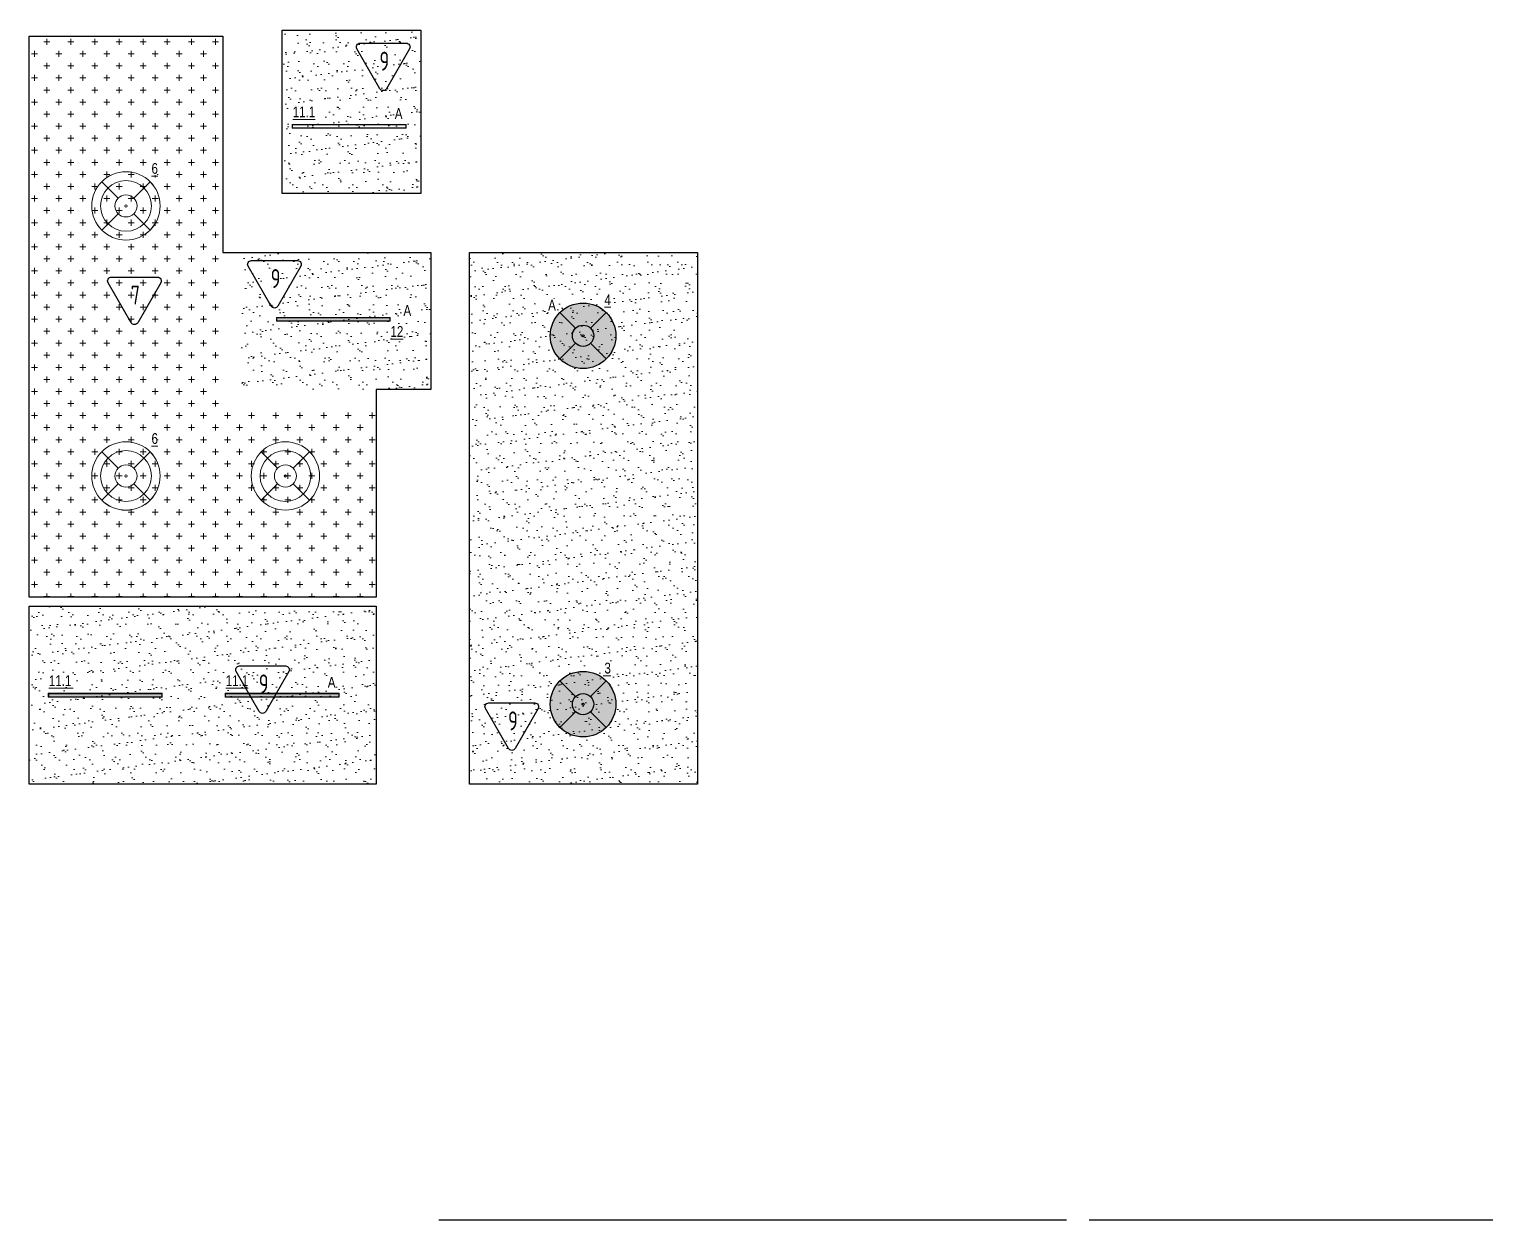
# Model space of a CAD drawing. Header units: millimetres. Extents: x -510890 to 418982, y -118257 to 141350.
# Drawn here: x -65096 to -45914, y 86201 to 101878 of the extents above; entities that cross this region are included whole.
import ezdxf

# ---------------------------------------------------------------- set-up
doc = ezdxf.new("R2010")
doc.units = ezdxf.units.MM
for name, color, linetype, lineweight in [('_ЭОМ_ОБЩ_Освещение_текст тип светильника', 172, 'Continuous', 50), ('_ЭОМ_светильник А', 1, 'Continuous', 35), ('_ЭОМ_светильник Р', 4, 'Continuous', 35), ('АР_Потолки_Штриховка', 252, 'Continuous', 0)]:
    doc.layers.add(name, color=color, linetype=linetype, lineweight=lineweight)
doc.layers.add('X-ref Light', color=250, linetype='Continuous')
doc.layers.add('X-ref Light Emergency', color=249, linetype='Continuous')
doc.layers.add('АР_Потолок_Покраска', color=7, linetype='Continuous', lineweight=5, true_color=0x007399)
doc.layers.get('X-ref Light').off()
doc.styles.add('ISOCPEUR', font='isocpeur.ttf', dxfattribs={"height": 799.9999999999999})
doc.styles.add('ГОСТ', font='cad.shx', dxfattribs={"width": 0.8})

# ---------------------------------------------------------------- blocks, each defined once
blk = doc.blocks.new('подвесной светильник люстра')
at = {"true_color": 0xf8f6b0, "transparency": 33554687}
h = blk.add_hatch(color=51, dxfattribs=at)
h.dxf.hatch_style = 1
edge = h.paths.add_edge_path()
edge.add_ellipse((0, 0), major_axis=(-431.6666666666836, 0), ratio=0.9999999999999278, start_angle=225.0000000000021, end_angle=314.9999999999979)
edge.add_line((-305.234427212194, 305.234427212194), (-98.99494936611666, 98.99494936611666))
edge.add_ellipse((0, 0), major_axis=(-140.0000000000049, 0), ratio=0.9999999999999304, start_angle=225.000000000002, end_angle=314.999999999998, ccw=False)
edge.add_line((98.99494936612066, 98.99494936611336), (305.2344272121939, 305.2344272121939))
edge = h.paths.add_edge_path()
edge.add_ellipse((0, 0), major_axis=(-140.0000000000049, 0), ratio=0.9999999999999304, start_angle=314.999999999998, end_angle=405.000000000002, ccw=False)
edge.add_line((-98.99494936611666, 98.99494936611666), (-305.234427212194, 305.234427212194))
edge.add_ellipse((0, 0), major_axis=(-431.6666666666836, 0), ratio=0.9999999999999278, start_angle=314.9999999999979, end_angle=405.0000000000014)
edge.add_line((-305.2344272121976, -305.2344272121903), (-98.99494936611669, -98.99494936611666))
edge = h.paths.add_edge_path()
edge.add_ellipse((0, 0), major_axis=(-140.0000000000049, 0), ratio=0.9999999999999304, start_angle=405.000000000002, end_angle=494.999999999998, ccw=False)
edge.add_line((-98.99494936611664, -98.99494936611677), (-305.2344272121976, -305.2344272121903))
edge.add_ellipse((0, 0), major_axis=(-431.6666666666836, 0), ratio=0.9999999999999278, start_angle=405.0000000000014, end_angle=494.9999999999979)
edge.add_line((305.234427212194, -305.234427212194), (98.99494936611669, -98.99494936611666))
edge = h.paths.add_edge_path()
edge.add_ellipse((0, 0), major_axis=(-431.6666666666836, 0), ratio=0.9999999999999278, start_angle=494.9999999999979, end_angle=585.0000000000022)
edge.add_line((305.234427212194, 305.2344272121939), (98.99494936612007, 98.99494936611276))
edge.add_ellipse((0, 0), major_axis=(-140.0000000000049, 0), ratio=0.9999999999999304, start_angle=494.999999999998, end_angle=585.000000000002, ccw=False)
edge.add_line((98.99494936611674, -98.99494936611666), (305.2344272121939, -305.234427212194))
edge = h.paths.add_edge_path()
edge.add_ellipse((0, 0), major_axis=(-140.0000000000049, 0), ratio=0.9999999999999304, start_angle=494.999999999998, end_angle=585.0000000000019)
edge.add_ellipse((0, 0), major_axis=(-140.0000000000049, 0), ratio=0.9999999999999304, start_angle=225.000000000002, end_angle=314.999999999998)
edge.add_ellipse((0, 0), major_axis=(-140.0000000000049, 0), ratio=0.9999999999999304, start_angle=314.999999999998, end_angle=405.000000000002)
edge.add_ellipse((0, 0), major_axis=(-140.0000000000049, 0), ratio=0.9999999999999304, start_angle=405.000000000002, end_angle=494.999999999998)
edge = h.paths.add_edge_path(flags=16)
edge.add_ellipse((0, 0), major_axis=(-14.00000000000909, 0), ratio=0.9999999999987021, start_angle=0, end_angle=360)
at = {"color": 0, "linetype": 'ByBlock', "lineweight": -2}
for points in [[(-305.2344272121991, 305.2344272121991), (-98.99494936611154, 98.99494936611154)], [(305.2344272121991, 305.2344272121991), (98.99494936611882, 98.99494936611154)], [(-98.99494936611154, -98.99494936611154), (-305.2344272121918, -305.2344272121845)], [(98.99494936611154, -98.99494936611154), (305.2344272121991, -305.2344272121991)]]:
    blk.add_lwpolyline(points, dxfattribs=at)
for major_axis, ratio, start_param, end_param in [((-431.6666666666836, 0), 0.9999999999999278, 3.926990816987278, 10.21017612416686), ((-140.0000000000049, 0), 0.9999999999999304, 3.926990816987276, 10.21017612416686), ((-140.0000000000049, 0), 0.9999999999999304, 3.926990816987276, 10.21017612416686), ((-14.00000000000909, 0), 0.9999999999987021, 3.926990816987891, 10.21017612416748)]:
    blk.add_ellipse((0, 0), major_axis=major_axis, ratio=ratio, start_param=start_param, end_param=end_param, dxfattribs=at)
blk = doc.blocks.new('A$C4757d704')
at = {"true_color": 0xf8f6b0, "transparency": 33554687}
h = blk.add_hatch(color=51, dxfattribs=at)
h.dxf.hatch_style = 1
h.paths.add_polyline_path([(213.8624240825741, 686.4852035840837), (131.8888672508434, 768.4587604158228, 0.198841386224367), (0.1738138333512325, 450.347627666637, 0.1989833504630757), (132.0626810841545, 132.06268108414), (213.8624240825695, 213.8624240825578, -0.1989123673796465), (115.9790415045762, 450.1738138333185, -0.1989123673796514)])
edge = h.paths.add_edge_path()
edge.add_arc((450.1738138333512, 450.1738138333185), 334.194772328775, 135.0000000000014, 180)
edge.add_arc((450.1738138333512, 450.1738138333185), 334.194772328775, 180, 224.9999999999975)
edge.add_line((213.8624240825695, 213.8624240825578), (346.9345847065837, 346.9345847065766))
edge.add_ellipse((450.1738138333512, 450.1738138333185), major_axis=(-146.0023180000051, 0), ratio=0.9999999999999303, start_angle=315.0000000000051, end_angle=404.9999999999949, ccw=False)
edge.add_line((346.9345847065838, 553.4130429600605), (213.8624240825741, 686.4852035840837))
edge = h.paths.add_edge_path()
edge.add_line((213.8624240825741, 686.4852035840837), (346.9345847065837, 553.4130429600605))
edge.add_ellipse((450.1738138333512, 450.1738138333185), major_axis=(-146.0023180000051, 0), ratio=0.9999999999999303, start_angle=225.000000000002, end_angle=315.0000000000051, ccw=False)
edge.add_line((553.4130429601197, 553.4130429600615), (686.4852035841284, 686.4852035840837))
edge.add_arc((450.1738138333512, 450.1738138333185), 334.1947723287751, 44.99999999999855, 135.0000000000014)
h.paths.add_polyline_path([(131.8888672508434, 768.4587604158228), (213.8624240825741, 686.4852035840837, -0.4142135623731099), (686.4852035841284, 686.4852035840837), (768.4587604158592, 768.4587604158228, 0.4143735626423198)])
h.paths.add_polyline_path([(768.4587604158592, 768.4587604158228), (686.4852035841284, 686.4852035840837, -0.1989123673796514), (784.3685861621262, 450.1738138333185, -0.1989123673796514), (686.4852035841284, 213.8624240825533), (768.2849465825407, 132.0626810841327, 0.1989833504630816), (900.1738138333512, 450.347627666637, 0.198841386224367)])
edge = h.paths.add_edge_path()
edge.add_line((686.4852035841284, 686.4852035840837), (553.4130429601175, 553.4130429600593))
edge.add_ellipse((450.1738138333512, 450.1738138333185), major_axis=(-146.0023180000051, 0), ratio=0.9999999999999303, start_angle=495.000000000005, end_angle=585.000000000002, ccw=False)
edge.add_line((553.4130429601188, 346.9345847065764), (686.4852035841284, 213.8624240825533))
edge.add_arc((450.1738138333512, 450.1738138333185), 334.194772328775, 315.0000000000014, 360)
edge.add_arc((450.1738138333513, 450.1738138333185), 334.194772328775, 0, 44.99999999999856)
edge = h.paths.add_edge_path()
edge.add_ellipse((450.1738138333512, 450.1738138333185), major_axis=(-146.0023180000051, 0), ratio=0.9999999999999303, start_angle=404.9999999999949, end_angle=495.000000000005, ccw=False)
edge.add_line((346.9345847065837, 346.9345847065765), (213.8624240825695, 213.8624240825578))
edge.add_arc((450.1738138333512, 450.1738138333185), 334.194772328775, 224.9999999999975, 315.0000000000014)
edge.add_line((686.4852035841284, 213.8624240825533), (553.4130429601188, 346.9345847065764))
h.paths.add_polyline_path([(768.2849465825407, 132.0626810841327), (686.4852035841284, 213.8624240825533, -0.4142135623731155), (213.8624240825695, 213.8624240825578), (132.0626810841545, 132.06268108414, 0.4140535802038305)])
edge = h.paths.add_edge_path()
edge.add_ellipse((450.1738138333512, 450.1738138333185), major_axis=(-146.0023180000051, 0), ratio=0.9999999999999303, start_angle=495.000000000005, end_angle=585.0000000000019)
edge.add_ellipse((450.1738138333512, 450.1738138333185), major_axis=(-146.0023180000051, 0), ratio=0.9999999999999303, start_angle=225.000000000002, end_angle=315.0000000000051)
edge.add_ellipse((450.1738138333512, 450.1738138333185), major_axis=(-146.0023180000051, 0), ratio=0.9999999999999303, start_angle=315.0000000000051, end_angle=404.9999999999948)
edge.add_ellipse((450.1738138333512, 450.1738138333185), major_axis=(-146.0023180000051, 0), ratio=0.9999999999999303, start_angle=404.9999999999948, end_angle=495.000000000005)
edge = h.paths.add_edge_path(flags=0)
edge.add_ellipse((450.1738138333512, 450.1738138333185), major_axis=(-14.60023180000948, 0), ratio=0.999999999998702, start_angle=0, end_angle=360)
edge = h.paths.add_edge_path(flags=16)
edge.add_ellipse((450.1738138333512, 450.1738138333185), major_axis=(-14.60023180000948, 0), ratio=0.999999999998702, start_angle=0, end_angle=360)
at = {"layer": 'АР_Потолки_Штриховка', "color": 18, "ltscale": 100, "true_color": 0x000000}
for points in [[(131.8528573591811, 768.4947703074849), (346.9345847065761, 553.4130429600682)], [(768.4947703075213, 768.4947703074849), (553.4130429601264, 553.4130429600682)], [(346.9345847065761, 346.9345847065688), (131.8528573591811, 131.8528573591666)], [(553.4130429601264, 346.9345847065688), (768.4947703075213, 131.852857359152)]]:
    blk.add_lwpolyline(points, dxfattribs=at)
for centre, radius in [((450.1738138333512, 450.347627666637), 450), ((450.1738138333512, 450.1738138333185), 334.194772328775)]:
    blk.add_circle(centre, radius, dxfattribs=at)
for major_axis, ratio, start_param, end_param in [((-146.0023180000051, 0), 0.9999999999999303, 3.926990816987276, 10.21017612416686), ((-146.0023180000051, 0), 0.9999999999999303, 3.926990816987276, 10.21017612416686), ((-14.60023180000948, 0), 0.999999999998702, 3.926990816987891, 10.21017612416748)]:
    blk.add_ellipse((450.1738138333512, 450.1738138333185), major_axis=major_axis, ratio=ratio, start_param=start_param, end_param=end_param, dxfattribs=at)
blk = doc.blocks.new('светильник школа коридор')
at = {"color": 0, "linetype": 'ByBlock', "lineweight": -2}
for points in [[(-318.3209564741701, 318.3209564741665), (-103.2392291267752, 103.2392291267497)], [(318.3209564741701, 318.3209564741665), (103.2392291267752, 103.2392291267497)], [(-103.2392291267752, -103.2392291267497), (-318.3209564741701, -318.3209564741519)], [(103.2392291267752, -103.2392291267497), (318.3209564741701, -318.3209564741665)]]:
    blk.add_lwpolyline(points, dxfattribs=at)
blk.add_circle((0, 0), 334.194772328775, dxfattribs=at)
for major_axis, ratio, start_param, end_param in [((-450.1738138333509, 0), 0.999999999999928, 3.926990816987278, 10.21017612416686), ((-146.0023180000051, 0), 0.9999999999999303, 3.926990816987276, 10.21017612416686), ((-146.0023180000051, 0), 0.9999999999999303, 3.926990816987276, 10.21017612416686), ((-14.60023180000948, 0), 0.999999999998702, 3.926990816987891, 10.21017612416748)]:
    blk.add_ellipse((0, 0), major_axis=major_axis, ratio=ratio, start_param=start_param, end_param=end_param, dxfattribs=at)
blk = doc.blocks.new('RVE-PLS5070-1500-P')
at = {"color": 0, "linetype": 'ByBlock', "lineweight": -2, "ltscale": 40}
for points in [[(750, -25), (-750, -25), (-750, 25), (750, 25)], [(745, -20), (-745, -20), (-745, 20), (745, 20)]]:
    blk.add_lwpolyline(points, close=True, dxfattribs=at)
blk = doc.blocks.new('A$Cf5012a0c')
at = {"layer": 'АР_Потолки_Штриховка', "color": 18, "lineweight": 18, "ltscale": 100, "true_color": 0x000000}
for points in [[(12400.51250209554, -17416.50668242422), (10900.51250209554, -17416.50668242422), (10900.51250209554, -17366.50668242422), (12400.51250209554, -17366.50668242422)], [(12395.51250209554, -17411.50668242422), (10905.51250209554, -17411.50668242422), (10905.51250209554, -17371.50668242422), (12395.51250209554, -17371.50668242422)]]:
    blk.add_lwpolyline(points, close=True, dxfattribs=at)
at = {"layer": '_ЭОМ_светильник А', "color": 18, "lineweight": 18, "ltscale": 100, "true_color": 0x000000}
blk.add_blockref('подвесной светильник люстра', (14939.19227737095, -17609.39572919195), dxfattribs=at)
at = {"layer": '_ЭОМ_светильник А', "color": 18, "lineweight": 18, "ltscale": 100, "true_color": 0x000000, "rotation": 180}
blk.add_blockref('RVE-PLS5070-1500-P', (11650.51250209554, -17391.50668242422), dxfattribs=at)
at = {"layer": '_ЭОМ_светильник Р', "color": 18, "lineweight": 18, "ltscale": 100, "true_color": 0x000000}
for name, p in [('светильник школа коридор', (8920.174432772386, -15899.22191535856)), ('светильник школа коридор', (8920.174432772386, -19455.33173101314)), ('подвесной светильник люстра', (14939.19227737095, -22459.39572919201))]:
    blk.add_blockref(name, p, dxfattribs=at)
at = {"layer": 'X-ref Light', "color": 18, "linetype": 'ByBlock', "lineweight": 18, "ltscale": 40, "true_color": 0x000000}
for p in [(8470.000618939055, -16349.39572919189), (8470.000618939055, -19905.50554484647), (10570.00061893906, -19905.50554484647)]:
    blk.add_blockref('A$C4757d704', p, dxfattribs=at)
at = {"layer": 'X-ref Light Emergency', "color": 18, "linetype": 'ByBlock', "lineweight": 18, "ltscale": 40, "true_color": 0x000000}
for p in [(14939.19227737095, -17609.39572919195), (14939.19227737095, -22459.39572919201)]:
    blk.add_blockref('подвесной светильник люстра', p, dxfattribs=at)
at = {"layer": '_ЭОМ_ОБЩ_Освещение_текст тип светильника', "color": 18, "lineweight": 18, "ltscale": 40, "true_color": 0x000000, "char_height": 142.1875, "width": 55.871829552576, "attachment_point": 1, "style": 'ГОСТ', "bg_fill": 3, "box_fill_scale": 1.1, "bg_fill_color": 256, "bg_fill_transparency": 0}
for insert in [(11115.95692627243, -14590.59733712877), (7905.217702528229, -22079.73505866999), (10233.6982218714, -22079.73505866999)]:
    blk.add_mtext('{\\L11.1}', dxfattribs=dict(at, insert=insert))
at = {"layer": '_ЭОМ_светильник А', "color": 18, "lineweight": 18, "ltscale": 100, "true_color": 0x000000, "char_height": 142.1875, "width": 86.04374658316377, "attachment_point": 1, "style": 'ГОСТ', "bg_fill": 3, "box_fill_scale": 1.1, "bg_fill_color": 256, "bg_fill_transparency": 0}
for insert in [(12459.7564416278, -14611.93139666895), (12574.22024264343, -17204.88920606673), (11577.49773722677, -22101.06911821017)]:
    blk.add_mtext('А', dxfattribs=dict(at, insert=insert))
at = {"layer": '_ЭОМ_светильник А', "color": 18, "lineweight": 18, "ltscale": 100, "true_color": 0x000000, "rotation": 180}
for p in [(11858.72765740863, -14852.7613063624), (10976.4689530076, -22341.89902790362)]:
    blk.add_blockref('RVE-PLS5070-1500-P', p, dxfattribs=at)
at = {"layer": '_ЭОМ_светильник Р', "color": 18, "lineweight": 18, "ltscale": 100, "true_color": 0x000000, "rotation": 180}
blk.add_blockref('RVE-PLS5070-1500-P', (8647.988433664432, -22341.89902790362), dxfattribs=at)
at = {"layer": '_ЭОМ_ОБЩ_Освещение_текст тип светильника', "color": 18, "lineweight": 18, "ltscale": 40, "true_color": 0x000000, "char_height": 142.1875, "width": 55.871829552576, "attachment_point": 1, "style": 'ГОСТ', "bg_fill": 3, "box_fill_scale": 1.1, "bg_fill_color": 256, "bg_fill_transparency": 0}
for s, insert in [('{\\L6}', (9256.830883478688, -15335.03236308781)), ('{\\L4}', (15220.56405074458, -17063.89547145352)), ('{\\L12}', (12403.03139654314, -17481.11638794083, 5.000000000000015e-09)), ('{\\L6}', (9256.830883478688, -18891.14217874239)), ('{\\L3}', (15220.56405074452, -21913.89547145358))]:
    blk.add_mtext(s, dxfattribs=dict(at, insert=insert))
at = {"layer": '_ЭОМ_светильник А', "color": 18, "lineweight": 18, "ltscale": 100, "true_color": 0x000000, "insert": (14479.40474125813, -17134.5541624623), "char_height": 142.1875, "width": 86.04374658316377, "attachment_point": 1, "style": 'ГОСТ', "bg_fill": 3, "box_fill_scale": 1.1, "bg_fill_color": 256, "bg_fill_transparency": 0}
blk.add_mtext('А', dxfattribs=at)

msp = doc.modelspace()

# ---------------------------------------------------------------- hatches: boundary and pattern name
at = {"layer": 'АР_Потолки_Штриховка', "ltscale": 100, "true_color": 0xf8f6b0}
h = msp.add_hatch(color=51, dxfattribs=at)
h.dxf.hatch_style = 1
h.paths.add_polyline_path([(-60345.48161087875, 98078.57150512023), (-61835.48161087875, 98078.57150512023), (-61835.48161087875, 98038.57150512023), (-60345.48161087875, 98038.57150512023)])
h = msp.add_hatch(color=51, dxfattribs=at)
h.dxf.hatch_style = 1
h.paths.add_polyline_path([(-63348.00567930991, 93128.1878372101), (-64838.00567930991, 93128.1878372101), (-64838.00567930991, 93088.1878372101), (-63348.00567930991, 93088.1878372101)])
h = msp.add_hatch(color=51, dxfattribs=at)
h.dxf.hatch_style = 1
h.paths.add_polyline_path([(-61019.52515996674, 93128.18783721009), (-62509.52515996674, 93128.18783721009), (-62509.52515996674, 93088.18783721009), (-61019.52515996674, 93088.18783721009)])
at = {"layer": 'АР_Потолок_Покраска'}
h = msp.add_hatch(dxfattribs=at)
h.set_pattern_fill('CROSS', color=256, scale=25)
h.set_pattern_definition([(0, (-4579.511277877871, 22971.20908046523), (158.75, 158.75), [79.375, -238.125]), (90, (-4539.823777877871, 22931.52158046523), (-158.75, 158.75), [79.375, -238.125])])
h.paths.add_polyline_path([(-65095.75909551582, 101786.5583860499), (-62545.88026488786, 101786.5583957728), (-62545.88026488791, 98935.68245835253), (-62545.86279266715, 98770.68245282103), (-62545.89773509493, 96885.68244728941), (-60524.78012934495, 96886.55284875701), (-60525.16708426535, 94400.79871331292), (-65095.75909551579, 94400.68245835253)])
h = msp.add_hatch(dxfattribs=at)
h.set_pattern_fill('AR-SAND', color=256, scale=5)
h.set_pattern_definition([(37.50000000000001, (-1050.000000000116, -2580.00000768654), (-8.000156479920228, 244.7066186646712), [0, -193.04, 0, -215.9, 0, -206.375]), (7.499999999999999, (-1050.000000000116, -2580.00000768654), (224.7616415690013, 358.4125502841771), [0, -104.14, 0, -173.99, 0, -66.67500000000001]), (327.5, (-1206.210000000116, -2580.00000768654), (395.496185120729, 0.718592339272881), [0, -63.5, 0, -228.6, 0, -298.45]), (317.5, (-1206.210000000116, -2580.00000768654), (381.7782262361486, 111.4646616286082), [0, -31.75, 0, -149.86, 0, -171.45])])
h.paths.add_polyline_path([(-62295.8802648879, 98935.68245835253), (-59805.70749178839, 98935.66904592878), (-59805.70749178845, 97135.66903823859), (-62295.88026488791, 97135.68245066234)])
h = msp.add_hatch(dxfattribs=at)
h.set_pattern_fill('AR-SAND', color=256, scale=5)
h.set_pattern_definition([(37.50000000000001, (-264822.4657073368, 64064.56216568727), (-8.000156479920228, 244.7066186646712), [0, -193.04, 0, -215.9, 0, -206.375]), (7.499999999999999, (-264822.4657073368, 64064.56216568727), (224.7616415690013, 358.4125502841771), [0, -104.14, 0, -173.99, 0, -66.67500000000001]), (327.5, (-264978.6757073367, 64064.56216568727), (395.496185120729, 0.718592339272881), [0, -63.5, 0, -228.6, 0, -298.45]), (317.5, (-264978.6757073367, 64064.56216568727), (381.7782262361486, 111.4646616286082), [0, -31.75, 0, -149.86, 0, -171.45])])
h.paths.add_polyline_path([(-56295.68920663494, 98935.68245835084), (-56295.72415107526, 91935.68245835087), (-59295.68920663494, 91935.68245835084), (-59295.689206635, 98935.68245835084)])
h = msp.add_hatch(dxfattribs=at)
h.set_pattern_fill('AR-SAND', color=256, scale=5)
h.set_pattern_definition([(37.50000000000001, (-269880.1154694017, 60095.32534801548), (-8.000156479920228, 244.7066186646712), [0, -193.04, 0, -215.9, 0, -206.375]), (7.499999999999999, (-269880.1154694017, 60095.32534801548), (224.7616415690013, 358.4125502841771), [0, -104.14, 0, -173.99, 0, -66.67500000000001]), (327.5, (-270036.3254694017, 60095.32534801548), (395.496185120729, 0.718592339272881), [0, -63.5, 0, -228.6, 0, -298.45]), (317.5, (-270036.3254694017, 60095.32534801548), (381.7782262361486, 111.4646616286082), [0, -31.75, 0, -149.86, 0, -171.45])])
h.paths.add_polyline_path([(-60525.20876542186, 94280.71403747686), (-60525.20876542188, 91935.67976388923), (-65095.75909551583, 91935.68245835253), (-65095.75458208071, 94280.67586092907)])

# ---------------------------------------------------------------- linework, layer by layer
for points in [[(-61765.88026488788, 101865.6824583525), (-59935.88026488794, 101865.6824583525), (-59935.88026488799, 99715.68245835253), (-61765.88026488788, 99715.68245835253)], [(-65095.75909551582, 101786.5583860499), (-62545.88026488786, 101786.5583957728), (-62545.88026488791, 98935.68245835253), (-59805.68920663366, 98935.68245835253), (-59805.72414868847, 97135.68245343934), (-60525.20876303514, 97135.6824534398), (-60525.16708426535, 94400.79871331292), (-65095.75909551579, 94400.68245835253)], [(-56295.68920663494, 98935.68245835084), (-56295.72415107526, 91935.68245835087), (-59295.68920663494, 91935.68245835084), (-59295.689206635, 98935.68245835084)], [(-60525.20876542186, 94280.71403747686), (-60525.20876542188, 91935.67976388923), (-65095.75909551583, 91935.68245835253), (-65095.75458208071, 94280.67586092907)]]:
    msp.add_lwpolyline(points, close=True)
for points in [[(-62168.59216285031, 98831.50192824565), (-61562.37422212097, 98831.50192824542, -0.5773494962845065), (-61519.07297300408, 98756.50216554978), (-61822.1818575206, 98231.50217734161, -0.5773541042744643), (-61908.7846855321, 98231.50217734161), (-62211.89334749582, 98756.50178007828, -0.5773491286020777), (-62168.59216285031, 98831.50192824565, -1.710881644036777e-06)], [(-64012.65486906266, 98613.04354256672), (-63406.43692833331, 98613.04354256649, -0.5773494962845065), (-63363.13567921642, 98538.04377987086), (-63666.24456373294, 98013.04379166267, -0.5773541042744643), (-63752.84739174444, 98013.04379166267), (-64055.95605370816, 98538.04339439936, -0.5773491286020777), (-64012.65486906266, 98613.04354256672, -1.710881644036777e-06)], [(-62325.3785279915, 93493.6204158006), (-61719.16058726216, 93493.62041580037, -0.5773494962845065), (-61675.85933814527, 93418.62065310474), (-61978.96822266179, 92893.62066489656, -0.5773541042744643), (-62065.57105067329, 92893.62066489656), (-62368.67971263701, 93418.62026763323, -0.5773491286020777), (-62325.3785279915, 93493.6204158006, -1.710881644036777e-06)], [(-59043.09844848918, 93007.29924110745), (-58436.88050775984, 93007.29924110722, -0.5773494962845065), (-58393.57925864295, 92932.29947841159), (-58696.68814315947, 92407.29949020341, -0.5773541042744643), (-58783.29097117097, 92407.29949020341), (-59086.39963313469, 92932.29909294008, -0.5773491286020777), (-59043.09844848918, 93007.29924110745, -1.710881644036777e-06)]]:
    msp.add_lwpolyline(points, format="xyb")
for points in [[(-59700.66472045058, 86200.76178307927), (-51435.69636254836, 86200.68245836004)], [(-51135.66472045035, 86200.76178307761), (-42870.69636254813, 86200.68245835838)]]:
    msp.add_lwpolyline(points)

# ---------------------------------------------------------------- block references
at = {"layer": 'X-ref Light', "linetype": 'ByBlock', "ltscale": 40}
for p in [(-64270.9934940352, 99100.68245835252), (-64270.9934940352, 95544.57264269795), (-62170.9934940352, 95544.57264269795)]:
    msp.add_blockref('A$C4757d704', p, dxfattribs=at)
at = {"layer": 'X-ref Light Emergency', "linetype": 'ByBlock', "ltscale": 40}
for p in [(-57801.80183560326, 97840.68245835247), (-57801.80183560331, 92990.68245835241)]:
    msp.add_blockref('подвесной светильник люстра', p, dxfattribs=at)

# ---------------------------------------------------------------- texts
at = {"char_height": 250, "width": 294.3337657886732, "attachment_point": 1, "style": 'ISOCPEUR'}
for s, insert in [('{\\W0.7;9}', (-61914.89992472267, 98719.4198927265)), ('{\\W0.7;7}', (-63758.96263093502, 98500.96150704758)), ('{\\W0.7;9}', (-62071.68628986386, 93381.53838028145)), ('{\\W0.7;9}', (-58789.40621036154, 92895.2172055883))]:
    msp.add_mtext(s, dxfattribs=dict(at, insert=insert))

# ---------------------------------------------------------------- next in the draw order: block references
at = {"layer": 'X-ref Light', "color": 18, "lineweight": 30, "true_color": 0x000000}
msp.add_blockref('A$Cf5012a0c', (-72740.99411297434, 115450.0781875445), dxfattribs=at)

# ---------------------------------------------------------------- next in the draw order: hatches: boundary and pattern name
at = {"layer": 'АР_Потолок_Покраска'}
h = msp.add_hatch(dxfattribs=at)
h.set_pattern_fill('AR-SAND', color=256, scale=5)
h.set_pattern_definition([(37.50000000000001, (-1182.433132761042, 19.99999173506512), (-8.000156479920228, 244.7066186646712), [0, -193.04, 0, -215.9, 0, -206.375]), (7.499999999999999, (-1182.433132761042, 19.99999173506512), (224.7616415690013, 358.4125502841771), [0, -104.14, 0, -173.99, 0, -66.67500000000001]), (327.5, (-1338.643132761033, 19.99999173506512), (395.496185120729, 0.718592339272881), [0, -63.5, 0, -228.6, 0, -298.45]), (317.5, (-1338.643132761033, 19.99999173506512), (381.7782262361486, 111.4646616286082), [0, -31.75, 0, -149.86, 0, -171.45])])
h.paths.add_polyline_path([(-61764.75485957935, 101853.1824583551), (-59937.00567019646, 101878.1824583551), (-59938.13107550504, 99725.68245421954), (-61765.88026488786, 99700.68245421954)])

# ---------------------------------------------------------------- next in the draw order: linework, layer by layer
msp.add_lwpolyline([(-60736.54071984673, 101693.2446036207), (-60130.32277911738, 101693.2446036205, -0.5773494962845065), (-60087.02153000049, 101618.2448409249), (-60390.13041451701, 101093.2448527167, -0.5773541042744643), (-60476.73324252851, 101093.2448527167), (-60779.84190449223, 101618.2444554534, -0.5773491286020777), (-60736.54071984673, 101693.2446036207, -1.710881644036777e-06)], format="xyb")

# ---------------------------------------------------------------- next in the draw order: texts
at = {"insert": (-60482.84848171909, 101581.1625681016), "char_height": 250, "width": 294.3337657886732, "attachment_point": 1, "style": 'ISOCPEUR'}
msp.add_mtext('{\\W0.7;9}', dxfattribs=at)

doc.saveas('drawing.dxf')
